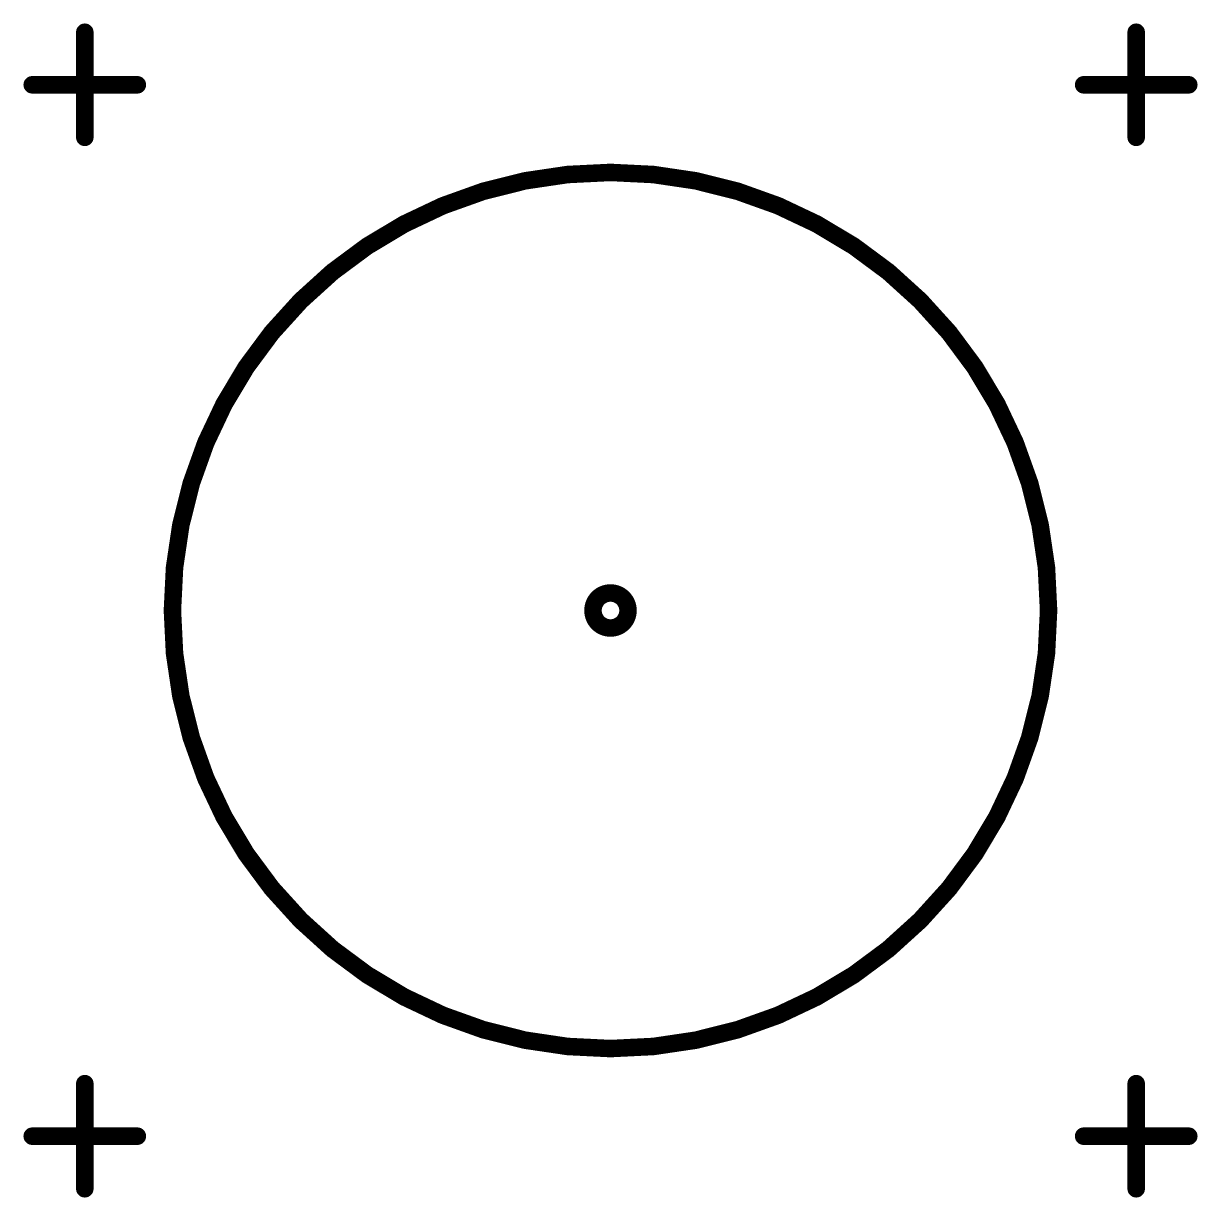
# Model space of a CAD drawing. Extents: x 66.5 to 133.5, y 66.5 to 133.5.
import ezdxf

# ---------------------------------------------------------------- set-up
doc = ezdxf.new("R2010")
doc.units = 0
doc.layers.add('Top', color=1, linetype='CONTINUOUS')

# ---------------------------------------------------------------- blocks, each defined once
blk = doc.blocks.new('UNIT_DISC')
at = {"linetype": 'CONTINUOUS', "const_width": 0.5}
blk.add_lwpolyline([(0.25, 0, 1), (-0.25, 0, 1)], format="xyb", close=True, dxfattribs=at)

msp = doc.modelspace()

# ---------------------------------------------------------------- linework, layer by layer
at = {"layer": 'Top', "linetype": 'CONTINUOUS', "const_width": 1}
for points in [[(70, 127), (70, 133)], [(130, 127), (130, 133)], [(67, 130), (73, 130)], [(127, 130), (133, 130)], [(70, 67), (70, 73)], [(130, 67), (130, 73)], [(67, 70), (73, 70)], [(127, 70), (133, 70)]]:
    msp.add_lwpolyline(points, dxfattribs=at)
for points in [[(125, 100, 1), (75, 100, 1)], [(101, 100, 1), (99, 100, 1)]]:
    msp.add_lwpolyline(points, format="xyb", close=True, dxfattribs=at)

# ---------------------------------------------------------------- block references
at = {"layer": 'Top'}
for p in [(70, 133), (130, 133), (67, 130), (73, 130), (127, 130), (133, 130), (70, 127), (130, 127), (70, 73), (130, 73), (67, 70), (73, 70), (127, 70), (133, 70), (70, 67), (130, 67)]:
    msp.add_blockref('UNIT_DISC', p, dxfattribs=at)

doc.saveas('drawing.dxf')
